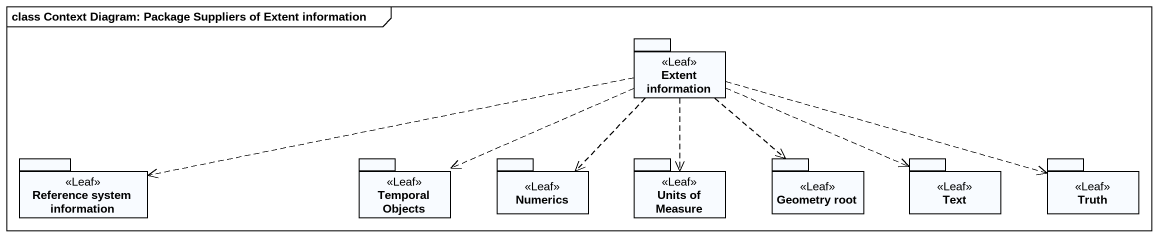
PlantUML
@startuml
mainframe class Context Diagram: Package Suppliers of Extent information
package "Extent information" as Extent_information <<Leaf>> {
}
package "Reference system information" as Reference_system_information <<Leaf>> {
}
package "Temporal Objects" as Temporal_Objects <<Leaf>> {
}
package Numerics <<Leaf>> {
}
package "Units of Measure" as Units_of_Measure <<Leaf>> {
}
package "Geometry root" as Geometry_root <<Leaf>> {
}
package Text <<Leaf>> {
}
package Truth <<Leaf>> {
}
Extent_information .left.> Reference_system_information
Extent_information .left.> Temporal_Objects
Extent_information ..> Numerics
Extent_information ..> Units_of_Measure
Extent_information ..> Geometry_root
Extent_information .right.> Text
Extent_information .right.> Truth
@enduml
